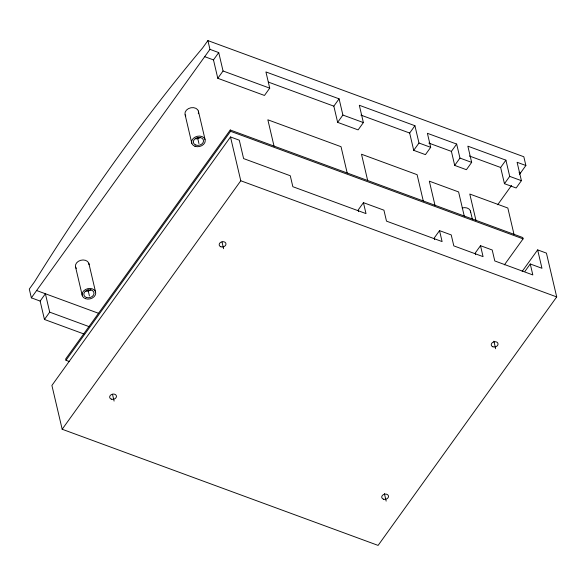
<?xml version="1.0" encoding="UTF-8"?>
<svg xmlns="http://www.w3.org/2000/svg" width="586" height="586" viewBox="0 0 586 586"><rect width="100%" height="100%" fill="white"/><g stroke="black" fill="none" stroke-linecap="round" stroke-linejoin="round"><path stroke-width="0.88" d="M519.555 174.313L525.876 165.508L523.825 156.748L207.898 40.595L202.639 47.913A1327.114 567.761 -69.8 0 0 34.559 281.763L29.3 289.081L31.358 297.842L40.134 301.072L44.448 319.465L83.886 333.969M31.358 297.842L209.956 49.356L207.898 40.595M40.134 301.072L45.393 293.754L49.707 312.155L44.448 319.465M525.876 165.508L517.101 162.285L521.415 180.678L516.156 187.996L504.451 183.689L509.71 176.379L505.908 160.168L467.862 146.178L471.664 162.388L466.405 169.706L454.699 165.399L459.959 158.081L456.67 144.068L427.399 133.308L430.688 147.328L425.429 154.638L413.723 150.338L418.983 143.021L414.925 125.719L359.321 105.275L363.379 122.577L358.119 129.894L337.639 122.364L342.891 115.046L339.089 98.836L265.927 71.939L269.728 88.149L264.469 95.459L217.794 78.297L213.48 59.904L218.732 52.586L209.956 49.356M217.794 78.297L223.054 70.987L218.732 52.586M504.385 264.872L523.086 238.854L522.778 237.542L230.269 129.997L65.691 358.969L65.998 360.287L69.426 361.547M65.998 360.287L230.576 131.308L230.269 129.997M537.648 249.885L541.962 268.285L530.257 263.978L532.821 274.929L494.782 260.946L492.211 249.995L480.505 245.688L483.069 256.639L453.806 245.878L451.235 234.927L439.529 230.628L442.1 241.579L386.496 221.134L383.925 210.184L363.437 202.653L366.008 213.604L292.846 186.7L290.275 175.749L243.6 158.586L239.286 140.193L230.503 136.963L51.905 385.449L62.175 429.252L378.102 545.405L556.7 296.919L546.423 253.115L537.648 249.885L522.185 271.399M62.175 429.252L240.78 180.766L230.503 136.963M337.639 122.364L333.837 106.154L339.089 98.836M413.723 150.338L409.665 133.037L414.925 125.719M363.437 202.653L358.185 209.964L358.581 211.649M454.699 165.399L451.41 151.386L456.67 144.068M439.529 230.628L434.27 237.938L434.666 239.623M504.451 183.689L500.649 167.486L505.908 160.168M497.675 204.748L511.549 185.447M480.505 245.688L475.246 253.005L475.642 254.69M524.997 271.296L530.257 263.978M204.697 56.674L213.48 59.904M519.028 172.24L520.617 172.826M360.91 115.105L409.665 133.037M268.329 82.069L333.837 106.154M469.364 155.986L500.649 167.486M428.835 143.079L451.41 151.386M223.054 70.987L269.728 88.149M342.891 115.046L363.379 122.577M418.983 143.021L430.688 147.328M459.959 158.081L471.664 162.388M509.71 176.379L521.415 180.678M230.576 131.308L523.086 238.854M240.78 180.766L556.7 296.919M36.61 290.524L98.551 313.298M49.707 312.155L89.145 326.651M513.995 234.312L507.835 208.03L469.789 194.047L475.949 220.329M470.441 211.026L472.316 219.032M493.895 341.162L495.668 348.743M464.244 216.022L458.596 191.93L429.333 181.169L434.98 205.261M423.275 200.954L417.107 174.679L361.503 154.235L367.671 180.517M347.183 172.98L341.023 146.698L267.853 119.8L274.021 146.082M384.372 493.529L386.152 501.111M198.376 111.003L205.049 139.475M197.511 137.454L198.947 143.592M222.021 241.974L223.603 248.713M185.139 114.856L191.812 143.328M88.852 263.37L95.533 291.843M87.988 289.828L89.431 295.959M112.505 394.349L114.087 401.088M75.616 267.223L82.296 295.696M90.933 289.704A5.171 3.926 -13.2 0 1 85.974 291.154M185.791 116.072A6.9 5.23 -13.2 0 1 190.97 107.751A6.9 5.23 -13.2 0 1 198.317 113.743M462.164 207.986A6.9 5.23 -13.2 0 1 470.646 212.381M76.275 268.447A6.9 5.23 -13.2 0 1 80.575 260.33A6.9 5.23 -13.2 0 1 89.057 264.726M200.456 137.336A5.171 3.926 -13.2 0 1 195.49 138.779M86.288 297.424A5.171 3.926 -13.2 0 0 94.031 293.337A5.171 3.926 -13.2 0 0 86.428 290.546A5.171 3.926 -13.2 0 0 86.288 297.424M85.409 298.648A6.9 5.23 -13.2 0 0 95.738 293.198A6.9 5.23 -13.2 0 0 85.6 289.469A6.9 5.23 -13.2 0 0 85.409 298.648M195.805 145.057A5.171 3.926 -13.2 0 0 203.547 140.97A5.171 3.926 -13.2 0 0 195.944 138.171A5.171 3.926 -13.2 0 0 195.805 145.057M194.926 146.273A6.9 5.23 -13.2 0 0 205.254 140.823A6.9 5.23 -13.2 0 0 195.116 137.095A6.9 5.23 -13.2 0 0 194.926 146.273M492.892 346.802A3.45 2.615 -13.2 0 0 498.056 344.077A3.45 2.615 -13.2 0 0 492.987 342.209A3.45 2.615 -13.2 0 0 492.892 346.802M383.369 499.169A3.45 2.615 -13.2 0 0 388.533 496.445A3.45 2.615 -13.2 0 0 383.464 494.584A3.45 2.615 -13.2 0 0 383.369 499.169M220.827 246.772A3.45 2.615 -13.2 0 0 225.991 244.047A3.45 2.615 -13.2 0 0 220.922 242.186A3.45 2.615 -13.2 0 0 220.827 246.772M111.303 399.147A3.45 2.615 -13.2 0 0 116.468 396.422A3.45 2.615 -13.2 0 0 111.399 394.554A3.45 2.615 -13.2 0 0 111.303 399.147"/></g></svg>
